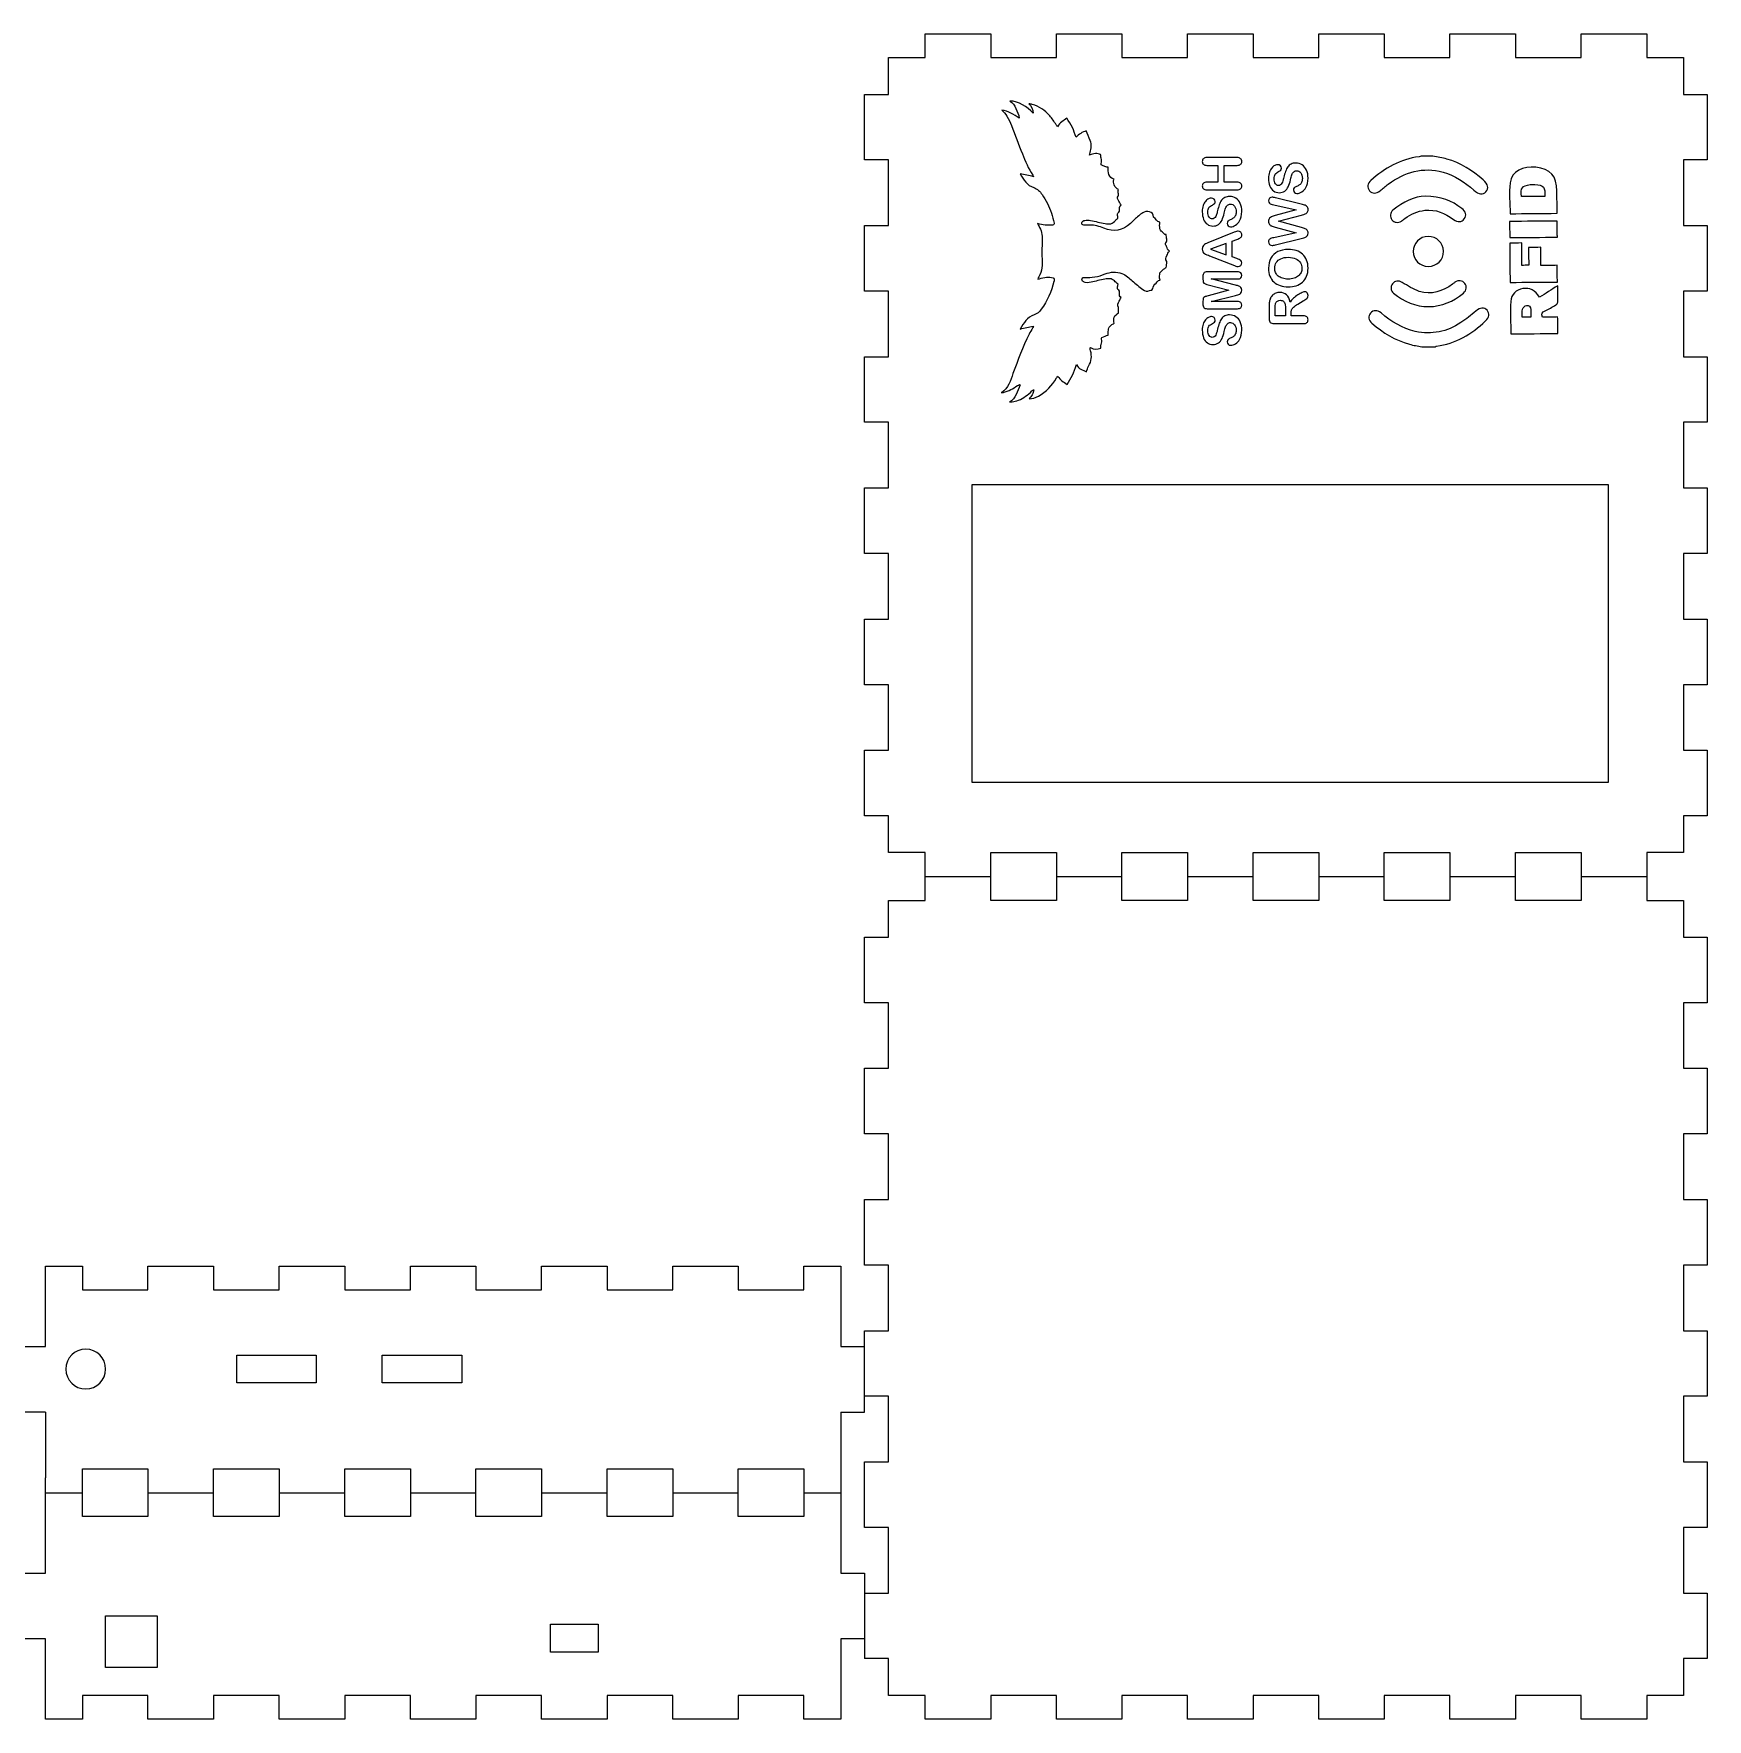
# Model space of a CAD drawing. Header units: millimetres. Extents: x 0 to 636, y 0 to 424.
# Drawn here: x 215 to 636, y 0 to 424 of the extents above; entities that cross this region are included whole.
import ezdxf

# ---------------------------------------------------------------- set-up
doc = ezdxf.new("R2010")
doc.units = ezdxf.units.MM
doc.header["$MEASUREMENT"] = 0
doc.layers.add('Capa 1', color=7, linetype='Continuous')
doc.layers.add('Capa 2', color=7, linetype='Continuous')

# ---------------------------------------------------------------- blocks, each defined once
blk = doc.blocks.new('block 2')
at = {"layer": 'Capa 1', "color": 1, "lineweight": 9, "true_color": 0xff0000}
for points in [[(439.25, 218), (430, 218), (430, 227.25), (424, 227.25), (424, 243.75), (430, 243.75), (430, 260.25), (424, 260.25), (424, 276.75), (430, 276.75), (430, 293.25), (424, 293.25), (424, 309.75), (430, 309.75), (430, 326.25), (424, 326.25), (424, 342.75), (430, 342.75), (430, 359.25), (424, 359.25), (424, 375.75), (430, 375.75), (430, 392.25), (424, 392.25), (424, 408.75), (430, 408.75), (430, 418), (439.25, 418), (439.25, 424), (455.75, 424), (455.75, 418), (472.25, 418), (472.25, 424), (488.75, 424), (488.75, 418), (505.25, 418), (505.25, 424), (521.75, 424), (521.75, 418), (538.25, 418), (538.25, 424), (554.75, 424), (554.75, 418), (571.25, 418), (571.25, 424), (587.75, 424), (587.75, 418), (604.25, 418), (604.25, 424), (620.75, 424), (620.75, 418), (630, 418), (630, 408.75), (636, 408.75), (636, 392.25), (630, 392.25), (630, 375.75), (636, 375.75), (636, 359.25), (630, 359.25), (630, 342.75), (636, 342.75), (636, 326.25), (630, 326.25), (630, 309.75), (636, 309.75), (636, 293.25), (630, 293.25), (630, 276.75), (636, 276.75), (636, 260.25), (630, 260.25), (630, 243.75), (636, 243.75), (636, 227.25), (630, 227.25), (630, 218), (620.75, 218)], [(620.75, 218), (620.75, 206), (630, 206), (630, 196.75), (636, 196.75), (636, 180.25), (630, 180.25), (630, 163.75), (636, 163.75), (636, 147.25), (630, 147.25), (630, 130.75), (636, 130.75), (636, 114.25), (630, 114.25), (630, 97.75), (636, 97.75), (636, 81.25), (630, 81.25), (630, 64.75), (636, 64.75), (636, 48.25), (630, 48.25), (630, 31.75), (636, 31.75), (636, 15.25), (630, 15.25), (630, 6), (620.75, 6), (620.75, 0), (604.25, 0), (604.25, 6), (587.75, 6), (587.75, 0), (571.25, 0), (571.25, 6), (554.75, 6), (554.75, 0), (538.25, 0), (538.25, 6), (521.75, 6), (521.75, 0), (505.25, 0), (505.25, 6), (488.75, 6), (488.75, 0), (472.25, 0), (472.25, 6), (455.75, 6), (455.75, 0), (439.25, 0), (439.25, 6), (430, 6), (430, 15.25), (424, 15.25)], [(424, 77.25), (424, 97.75), (430, 97.75), (430, 114.25), (424, 114.25), (424, 130.75), (430, 130.75), (430, 147.25), (424, 147.25), (424, 163.75), (430, 163.75), (430, 180.25), (424, 180.25), (424, 196.75), (430, 196.75), (430, 206), (439.25, 206), (439.25, 218)], [(472.25, 218), (472.25, 206), (455.75, 206), (455.75, 218)], [(455.75, 218), (472.25, 218)], [(505.25, 218), (505.25, 206), (488.75, 206), (488.75, 218)], [(488.75, 218), (505.25, 218)], [(538.25, 218), (538.25, 206), (521.75, 206), (521.75, 218)], [(521.75, 218), (538.25, 218)], [(571.25, 218), (571.25, 206), (554.75, 206), (554.75, 218)], [(554.75, 218), (571.25, 218)], [(604.25, 218), (604.25, 206), (587.75, 206), (587.75, 218)], [(587.75, 218), (604.25, 218)], [(439.25, 212), (455.75, 212)], [(472.25, 212), (488.75, 212)], [(505.25, 212), (521.75, 212)], [(538.25, 212), (554.75, 212)], [(571.25, 212), (587.75, 212)], [(604.25, 212), (620.75, 212)], [(218, 93.75), (218, 114), (227.25, 114), (227.25, 108), (243.75, 108), (243.75, 114), (260.25, 114), (260.25, 108), (276.75, 108), (276.75, 114), (293.25, 114), (293.25, 108), (309.75, 108), (309.75, 114), (326.25, 114), (326.25, 108), (342.75, 108), (342.75, 114), (359.25, 114), (359.25, 108), (375.75, 108), (375.75, 114), (392.25, 114), (392.25, 108), (408.75, 108), (408.75, 114), (418, 114), (418, 110.25), (418, 93.75), (424, 93.75)], [(218, 77.25), (206, 77.25), (206, 93.75), (218, 93.75)], [(424, 31.75), (430, 31.75), (430, 48.25), (424, 48.25), (424, 64.75), (430, 64.75), (430, 81.25), (424, 81.25)], [(218, 77.25), (218, 60.75)], [(418, 77.25), (418, 53.25), (418, 36.75), (424, 36.75), (424, 15.25)], [(418, 77.25), (424, 77.25)], [(218, 36.75), (218, 60.75)], [(243.75, 63), (243.75, 51), (227.25, 51), (227.25, 63)], [(227.25, 63), (243.75, 63)], [(276.75, 63), (276.75, 51), (260.25, 51), (260.25, 63)], [(260.25, 63), (276.75, 63)], [(309.75, 63), (309.75, 51), (293.25, 51), (293.25, 63)], [(293.25, 63), (309.75, 63)], [(342.75, 63), (342.75, 51), (326.25, 51), (326.25, 63)], [(326.25, 63), (342.75, 63)], [(375.75, 63), (375.75, 51), (359.25, 51), (359.25, 63)], [(359.25, 63), (375.75, 63)], [(408.75, 63), (408.75, 51), (392.25, 51), (392.25, 63)], [(392.25, 63), (408.75, 63)], [(218, 57), (227.25, 57)], [(243.75, 57), (260.25, 57)], [(276.75, 57), (293.25, 57)], [(309.75, 57), (326.25, 57)], [(342.75, 57), (359.25, 57)], [(375.75, 57), (392.25, 57)], [(408.75, 57), (418, 57)], [(218, 20.25), (206, 20.25), (206, 36.75), (218, 36.75)], [(424, 20.25), (418, 20.25), (418, 0), (408.75, 0), (408.75, 6), (392.25, 6), (392.25, 0), (375.75, 0), (375.75, 6), (359.25, 6), (359.25, 0), (342.75, 0), (342.75, 6), (326.25, 6), (326.25, 0), (309.75, 0), (309.75, 6), (293.25, 6), (293.25, 0), (276.75, 0), (276.75, 6), (260.25, 6), (260.25, 0), (243.75, 0), (243.75, 6), (227.25, 6), (227.25, 0), (218, 0), (218, 3.75), (218, 20.25)]]:
    blk.add_lwpolyline(points, dxfattribs=at)
blk = doc.blocks.new('block 4')
at = {"layer": 'Capa 2', "color": 250, "lineweight": 5, "true_color": 0x1d1d1b}
for points, knots in [([(566.97, 393.22), (568.15, 392.98), (569.34, 392.81), (570.49, 392.48), (573.96, 391.5), (576.94, 389.62), (579.61, 387.24), (580.88, 386.11), (581.09, 385.11), (580.31, 384.26), (579.53, 383.4), (578.53, 383.54), (577.27, 384.66), (575.01, 386.69), (572.48, 388.31), (569.54, 389.15), (564.42, 390.63), (559.91, 389.16), (555.75, 386.17), (555.03, 385.65), (554.36, 385.07), (553.68, 384.5), (552.75, 383.73), (551.69, 383.72), (551.04, 384.49), (550.36, 385.28), (550.46, 386.32), (551.38, 387.11), (554.89, 390.15), (558.76, 392.47), (563.49, 393.03), (563.66, 393.05), (563.82, 393.14), (563.99, 393.19), (564.98, 393.2), (565.98, 393.21), (566.97, 393.22)], [0, 0, 0, 0, 1, 1, 1, 2, 2, 2, 3, 3, 3, 4, 4, 4, 5, 5, 5, 6, 6, 6, 7, 7, 7, 8, 8, 8, 9, 9, 9, 10, 10, 10, 11, 11, 11, 12, 12, 12, 12]), ([(598.22, 378.82), (594.17, 378.79), (590.24, 378.75), (586.4, 378.72), (586.37, 381.33), (586.1, 383.93), (586.4, 386.46), (586.75, 389.52), (589.72, 390.66), (592.85, 390.39), (596.56, 390.06), (598.14, 388.22), (598.17, 384.45), (598.19, 382.61), (598.21, 380.77), (598.22, 378.82)], [0, 0, 0, 0, 1, 1, 1, 2, 2, 2, 3, 3, 3, 4, 4, 4, 5, 5, 5, 5]), ([(589.29, 383.04), (591.29, 383.06), (593.22, 383.08), (595.14, 383.09), (595.28, 385.41), (594.84, 385.93), (592.61, 386.08), (592.23, 386.11), (591.83, 386.08), (591.45, 386.04), (589.37, 385.78), (588.98, 385.24), (589.29, 383.04)], [0, 0, 0, 0, 1, 1, 1, 2, 2, 2, 3, 3, 3, 4, 4, 4, 4]), ([(565.06, 383.12), (568.99, 383.12), (571.75, 381.96), (574.23, 380.06), (575.31, 379.24), (575.51, 378.28), (574.85, 377.42), (574.18, 376.55), (573.22, 376.48), (572.14, 377.3), (570.01, 378.92), (567.68, 379.85), (564.95, 379.58), (563.05, 379.39), (561.43, 378.58), (559.9, 377.52), (559.61, 377.31), (559.34, 377.07), (559.05, 376.88), (558.19, 376.33), (557.27, 376.47), (556.68, 377.21), (556.11, 377.95), (556.16, 378.97), (556.92, 379.6), (559.5, 381.73), (562.4, 383.09), (565.06, 383.12)], [0, 0, 0, 0, 1, 1, 1, 2, 2, 2, 3, 3, 3, 4, 4, 4, 5, 5, 5, 6, 6, 6, 7, 7, 7, 8, 8, 8, 9, 9, 9, 9]), ([(598.25, 376.88), (598.26, 375.79), (598.26, 374.8), (598.27, 373.82), (598.27, 373.51), (598.28, 373.19), (598.28, 372.81), (594.25, 372.77), (590.3, 372.74), (586.31, 372.71), (586.29, 374.07), (586.28, 375.39), (586.27, 376.78), (590.27, 376.81), (594.18, 376.84), (598.25, 376.88)], [0, 0, 0, 0, 1, 1, 1, 2, 2, 2, 3, 3, 3, 4, 4, 4, 5, 5, 5, 5]), ([(565.8, 373), (567.92, 373.02), (569.61, 371.39), (569.65, 369.28), (569.7, 367.14), (567.99, 365.46), (565.8, 365.46), (563.68, 365.46), (562.05, 367.09), (562.04, 369.23), (562.03, 371.34), (563.67, 372.98), (565.8, 373)], [0, 0, 0, 0, 1, 1, 1, 2, 2, 2, 3, 3, 3, 4, 4, 4, 4]), ([(594.16, 365.7), (595.63, 365.71), (596.9, 365.73), (598.25, 365.74), (598.26, 364.31), (598.27, 362.95), (598.29, 361.54), (594.33, 361.51), (590.4, 361.48), (586.39, 361.44), (586.36, 364.74), (586.34, 368.02), (586.31, 371.33), (587.33, 371.34), (588.27, 371.35), (589.31, 371.36), (589.33, 369.47), (589.34, 367.64), (589.36, 365.73), (589.96, 365.74), (590.46, 365.74), (591.08, 365.75), (591.07, 367.24), (591.05, 368.71), (591.04, 370.24), (592.1, 370.25), (593.04, 370.26), (594.12, 370.27), (594.13, 368.78), (594.15, 367.31), (594.16, 365.7)], [0, 0, 0, 0, 1, 1, 1, 2, 2, 2, 3, 3, 3, 4, 4, 4, 5, 5, 5, 6, 6, 6, 7, 7, 7, 8, 8, 8, 9, 9, 9, 10, 10, 10, 10]), ([(565.92, 355.34), (562.56, 355.35), (559.68, 356.66), (557.09, 358.71), (556.31, 359.33), (556.24, 360.33), (556.82, 361.09), (557.42, 361.89), (558.3, 361.97), (559.26, 361.42), (560.67, 360.63), (562.04, 359.66), (563.56, 359.19), (566.62, 358.25), (569.43, 359.14), (571.94, 361.02), (572.14, 361.17), (572.32, 361.34), (572.53, 361.48), (573.43, 362.08), (574.39, 361.97), (574.99, 361.2), (575.6, 360.41), (575.51, 359.48), (574.65, 358.76), (572.14, 356.64), (569.26, 355.4), (565.92, 355.34)], [0, 0, 0, 0, 1, 1, 1, 2, 2, 2, 3, 3, 3, 4, 4, 4, 5, 5, 5, 6, 6, 6, 7, 7, 7, 8, 8, 8, 9, 9, 9, 9]), ([(586.58, 348.5), (586.55, 351.22), (586.39, 353.95), (586.56, 356.66), (586.67, 358.49), (587.96, 359.59), (589.6, 359.88), (591.31, 360.19), (592.7, 359.49), (593.83, 357.69), (595.29, 358.63), (596.74, 359.57), (598.37, 360.62), (598.39, 359.12), (598.42, 357.79), (598.38, 356.46), (598.38, 356.22), (598.12, 355.91), (597.89, 355.77), (597.01, 355.24), (596.12, 354.73), (595.19, 354.29), (594.49, 353.97), (594.22, 353.55), (594.53, 352.71), (595.76, 352.72), (597.02, 352.73), (598.36, 352.74), (598.37, 351.32), (598.39, 350), (598.4, 348.59), (594.46, 348.56), (590.51, 348.53), (586.58, 348.5)], [0, 0, 0, 0, 1, 1, 1, 2, 2, 2, 3, 3, 3, 4, 4, 4, 5, 5, 5, 6, 6, 6, 7, 7, 7, 8, 8, 8, 9, 9, 9, 10, 10, 10, 11, 11, 11, 11]), ([(564.18, 345.24), (563.15, 345.45), (562.1, 345.6), (561.08, 345.89), (557.51, 346.9), (554.39, 348.75), (551.61, 351.18), (550.75, 351.93), (550.65, 352.95), (551.29, 353.72), (551.94, 354.51), (553.01, 354.53), (553.93, 353.75), (556.48, 351.6), (559.27, 349.87), (562.55, 349.12), (566.68, 348.17), (570.51, 349.05), (574.02, 351.32), (575.35, 352.18), (576.58, 353.22), (577.8, 354.24), (578.86, 355.13), (579.86, 355.25), (580.6, 354.44), (581.3, 353.69), (581.18, 352.63), (580.22, 351.74), (576.7, 348.46), (572.75, 346.01), (567.86, 345.43), (567.76, 345.42), (567.68, 345.32), (567.59, 345.27), (566.45, 345.26), (565.32, 345.25), (564.18, 345.24)], [0, 0, 0, 0, 1, 1, 1, 2, 2, 2, 3, 3, 3, 4, 4, 4, 5, 5, 5, 6, 6, 6, 7, 7, 7, 8, 8, 8, 9, 9, 9, 10, 10, 10, 11, 11, 11, 12, 12, 12, 12]), ([(591.62, 352.72), (591.62, 353.42), (591.62, 354.02), (591.61, 354.61), (591.59, 355.31), (591.15, 355.74), (590.54, 355.63), (590.13, 355.56), (589.6, 355.1), (589.49, 354.72), (589.32, 354.11), (589.46, 353.41), (589.46, 352.7), (590.18, 352.71), (590.84, 352.71), (591.62, 352.72)], [0, 0, 0, 0, 1, 1, 1, 2, 2, 2, 3, 3, 3, 4, 4, 4, 5, 5, 5, 5])]:
    blk.add_open_spline(points, degree=3, knots=knots, dxfattribs=at)
blk = doc.blocks.new('block 6')
at = {"layer": 'Capa 2', "color": 250, "lineweight": 5, "true_color": 0x1d1d1b}
blk.add_lwpolyline([(514.98, 368.4), (514.98, 371.27), (511.01, 369.82), (514.98, 368.4)], dxfattribs=at)
for points, knots in [([(510.14, 386.68), (510.14, 386.68), (512.89, 386.68), (512.89, 386.68), (512.89, 386.68), (512.89, 390.89), (512.89, 390.89), (512.89, 390.89), (510.14, 390.89), (510.14, 390.89), (509.75, 390.89), (509.45, 390.98), (509.25, 391.15), (509.06, 391.33), (508.96, 391.56), (508.96, 391.85), (508.96, 392.15), (509.06, 392.38), (509.25, 392.56), (509.45, 392.75), (509.74, 392.84), (510.14, 392.84), (510.14, 392.84), (517.71, 392.84), (517.71, 392.84), (518.11, 392.84), (518.41, 392.74), (518.61, 392.56), (518.8, 392.38), (518.9, 392.14), (518.9, 391.85), (518.9, 391.56), (518.8, 391.33), (518.6, 391.15), (518.4, 390.98), (518.11, 390.89), (517.71, 390.89), (517.71, 390.89), (514.48, 390.89), (514.48, 390.89), (514.48, 390.89), (514.48, 386.68), (514.48, 386.68), (514.48, 386.68), (517.71, 386.68), (517.71, 386.68), (518.11, 386.68), (518.41, 386.59), (518.61, 386.41), (518.8, 386.23), (518.9, 385.99), (518.9, 385.7), (518.9, 385.41), (518.8, 385.17), (518.6, 385), (518.4, 384.82), (518.11, 384.74), (517.71, 384.74), (517.71, 384.74), (510.14, 384.74), (510.14, 384.74), (509.75, 384.74), (509.45, 384.82), (509.25, 385), (509.06, 385.17), (508.96, 385.4), (508.96, 385.7), (508.96, 385.99), (509.06, 386.23), (509.25, 386.41), (509.45, 386.59), (509.74, 386.68), (510.14, 386.68)], [0, 0, 0, 0, 1, 1, 1, 2, 2, 2, 3, 3, 3, 4, 4, 4, 5, 5, 5, 6, 6, 6, 7, 7, 7, 8, 8, 8, 9, 9, 9, 10, 10, 10, 11, 11, 11, 12, 12, 12, 13, 13, 13, 14, 14, 14, 15, 15, 15, 16, 16, 16, 17, 17, 17, 18, 18, 18, 19, 19, 19, 20, 20, 20, 21, 21, 21, 22, 22, 22, 23, 23, 23, 24, 24, 24, 24]), ([(515.85, 383.07), (516.43, 383.07), (516.96, 382.92), (517.42, 382.62), (517.88, 382.32), (518.25, 381.88), (518.51, 381.31), (518.77, 380.73), (518.9, 380.04), (518.9, 379.25), (518.9, 378.3), (518.72, 377.52), (518.36, 376.91), (518.11, 376.47), (517.76, 376.11), (517.33, 375.84), (516.9, 375.57), (516.48, 375.43), (516.07, 375.43), (515.84, 375.43), (515.64, 375.51), (515.47, 375.68), (515.3, 375.84), (515.22, 376.05), (515.22, 376.3), (515.22, 376.51), (515.28, 376.68), (515.41, 376.82), (515.54, 376.97), (515.74, 377.09), (516, 377.19), (516.3, 377.31), (516.56, 377.44), (516.76, 377.58), (516.97, 377.73), (517.14, 377.93), (517.27, 378.18), (517.41, 378.44), (517.47, 378.78), (517.47, 379.2), (517.47, 379.78), (517.34, 380.25), (517.07, 380.61), (516.8, 380.97), (516.46, 381.15), (516.06, 381.15), (515.74, 381.15), (515.48, 381.05), (515.28, 380.86), (515.09, 380.66), (514.93, 380.41), (514.83, 380.1), (514.72, 379.79), (514.61, 379.38), (514.49, 378.87), (514.33, 378.18), (514.14, 377.6), (513.93, 377.13), (513.71, 376.67), (513.42, 376.3), (513.04, 376.02), (512.67, 375.75), (512.2, 375.61), (511.65, 375.61), (511.12, 375.61), (510.65, 375.76), (510.24, 376.05), (509.83, 376.34), (509.51, 376.75), (509.29, 377.3), (509.07, 377.85), (508.96, 378.49), (508.96, 379.23), (508.96, 379.82), (509.03, 380.33), (509.18, 380.76), (509.33, 381.19), (509.52, 381.55), (509.76, 381.83), (510.01, 382.12), (510.26, 382.32), (510.53, 382.45), (510.79, 382.58), (511.05, 382.65), (511.31, 382.65), (511.54, 382.65), (511.75, 382.57), (511.93, 382.4), (512.12, 382.24), (512.21, 382.04), (512.21, 381.79), (512.21, 381.57), (512.16, 381.4), (512.04, 381.28), (511.93, 381.17), (511.75, 381.04), (511.5, 380.91), (511.13, 380.73), (510.85, 380.52), (510.65, 380.28), (510.44, 380.03), (510.34, 379.64), (510.34, 379.1), (510.34, 378.59), (510.45, 378.19), (510.67, 377.88), (510.89, 377.57), (511.16, 377.42), (511.47, 377.42), (511.66, 377.42), (511.83, 377.47), (511.97, 377.57), (512.11, 377.68), (512.23, 377.82), (512.33, 378.01), (512.43, 378.19), (512.51, 378.38), (512.57, 378.56), (512.62, 378.75), (512.71, 379.06), (512.82, 379.5), (512.94, 380.04), (513.08, 380.53), (513.24, 380.97), (513.39, 381.41), (513.57, 381.78), (513.79, 382.09), (514.01, 382.4), (514.29, 382.64), (514.62, 382.81), (514.96, 382.98), (515.37, 383.07), (515.85, 383.07)], [0, 0, 0, 0, 1, 1, 1, 2, 2, 2, 3, 3, 3, 4, 4, 4, 5, 5, 5, 6, 6, 6, 7, 7, 7, 8, 8, 8, 9, 9, 9, 10, 10, 10, 11, 11, 11, 12, 12, 12, 13, 13, 13, 14, 14, 14, 15, 15, 15, 16, 16, 16, 17, 17, 17, 18, 18, 18, 19, 19, 19, 20, 20, 20, 21, 21, 21, 22, 22, 22, 23, 23, 23, 24, 24, 24, 25, 25, 25, 26, 26, 26, 27, 27, 27, 28, 28, 28, 29, 29, 29, 30, 30, 30, 31, 31, 31, 32, 32, 32, 33, 33, 33, 34, 34, 34, 35, 35, 35, 36, 36, 36, 37, 37, 37, 38, 38, 38, 39, 39, 39, 40, 40, 40, 41, 41, 41, 42, 42, 42, 43, 43, 43, 44, 44, 44, 44]), ([(517.65, 372.26), (517.65, 372.26), (516.44, 371.8), (516.44, 371.8), (516.44, 371.8), (516.44, 367.89), (516.44, 367.89), (516.44, 367.89), (517.68, 367.43), (517.68, 367.43), (518.16, 367.25), (518.48, 367.1), (518.65, 366.97), (518.82, 366.84), (518.9, 366.63), (518.9, 366.35), (518.9, 366.1), (518.81, 365.89), (518.63, 365.7), (518.45, 365.51), (518.25, 365.42), (518.02, 365.42), (517.89, 365.42), (517.76, 365.44), (517.62, 365.48), (517.48, 365.52), (517.28, 365.6), (517.03, 365.7), (517.03, 365.7), (510.79, 368.16), (510.79, 368.16), (510.61, 368.23), (510.39, 368.31), (510.14, 368.41), (509.89, 368.51), (509.68, 368.61), (509.52, 368.72), (509.35, 368.84), (509.22, 368.98), (509.11, 369.16), (509.01, 369.34), (508.96, 369.57), (508.96, 369.84), (508.96, 370.11), (509.01, 370.33), (509.11, 370.51), (509.22, 370.7), (509.35, 370.84), (509.51, 370.95), (509.67, 371.07), (509.85, 371.16), (510.03, 371.24), (510.22, 371.31), (510.47, 371.41), (510.78, 371.53), (510.78, 371.53), (516.98, 374.04), (516.98, 374.04), (517.45, 374.24), (517.8, 374.33), (518.01, 374.33), (518.23, 374.33), (518.44, 374.24), (518.62, 374.06), (518.81, 373.87), (518.9, 373.65), (518.9, 373.38), (518.9, 373.23), (518.87, 373.1), (518.82, 372.99), (518.77, 372.88), (518.69, 372.79), (518.6, 372.71), (518.5, 372.64), (518.36, 372.56), (518.16, 372.48), (517.97, 372.39), (517.8, 372.32), (517.65, 372.26)], [0, 0, 0, 0, 1, 1, 1, 2, 2, 2, 3, 3, 3, 4, 4, 4, 5, 5, 5, 6, 6, 6, 7, 7, 7, 8, 8, 8, 9, 9, 9, 10, 10, 10, 11, 11, 11, 12, 12, 12, 13, 13, 13, 14, 14, 14, 15, 15, 15, 16, 16, 16, 17, 17, 17, 18, 18, 18, 19, 19, 19, 20, 20, 20, 21, 21, 21, 22, 22, 22, 23, 23, 23, 24, 24, 24, 25, 25, 25, 26, 26, 26, 26]), ([(517.29, 358.16), (517.29, 358.16), (511.16, 356.62), (511.16, 356.62), (511.16, 356.62), (517.8, 356.62), (517.8, 356.62), (518.17, 356.62), (518.44, 356.54), (518.63, 356.37), (518.81, 356.21), (518.9, 355.99), (518.9, 355.72), (518.9, 355.46), (518.81, 355.24), (518.63, 355.08), (518.45, 354.91), (518.17, 354.83), (517.8, 354.83), (517.8, 354.83), (510.19, 354.83), (510.19, 354.83), (509.77, 354.83), (509.49, 354.94), (509.34, 355.16), (509.2, 355.38), (509.12, 355.67), (509.12, 356.04), (509.12, 356.04), (509.12, 356.65), (509.12, 356.65), (509.12, 357.01), (509.16, 357.27), (509.22, 357.44), (509.29, 357.6), (509.4, 357.72), (509.58, 357.8), (509.75, 357.88), (510.02, 357.97), (510.41, 358.07), (510.41, 358.07), (515.67, 359.47), (515.67, 359.47), (515.67, 359.47), (510.41, 360.86), (510.41, 360.86), (510.02, 360.96), (509.75, 361.05), (509.58, 361.13), (509.4, 361.21), (509.29, 361.33), (509.22, 361.5), (509.16, 361.66), (509.12, 361.92), (509.12, 362.29), (509.12, 362.29), (509.12, 362.89), (509.12, 362.89), (509.12, 363.26), (509.2, 363.56), (509.34, 363.78), (509.49, 363.99), (509.77, 364.1), (510.19, 364.1), (510.19, 364.1), (517.8, 364.1), (517.8, 364.1), (518.17, 364.1), (518.44, 364.02), (518.63, 363.86), (518.81, 363.69), (518.9, 363.47), (518.9, 363.2), (518.9, 362.94), (518.81, 362.73), (518.63, 362.56), (518.44, 362.4), (518.17, 362.31), (517.8, 362.31), (517.8, 362.31), (511.16, 362.31), (511.16, 362.31), (511.16, 362.31), (517.29, 360.77), (517.29, 360.77), (517.69, 360.67), (517.98, 360.59), (518.16, 360.53), (518.35, 360.46), (518.52, 360.35), (518.67, 360.17), (518.83, 360), (518.9, 359.77), (518.9, 359.47), (518.9, 359.24), (518.85, 359.05), (518.75, 358.89), (518.66, 358.73), (518.53, 358.61), (518.38, 358.52), (518.22, 358.43), (518.05, 358.37), (517.87, 358.32), (517.68, 358.27), (517.49, 358.21), (517.29, 358.16)], [0, 0, 0, 0, 1, 1, 1, 2, 2, 2, 3, 3, 3, 4, 4, 4, 5, 5, 5, 6, 6, 6, 7, 7, 7, 8, 8, 8, 9, 9, 9, 10, 10, 10, 11, 11, 11, 12, 12, 12, 13, 13, 13, 14, 14, 14, 15, 15, 15, 16, 16, 16, 17, 17, 17, 18, 18, 18, 19, 19, 19, 20, 20, 20, 21, 21, 21, 22, 22, 22, 23, 23, 23, 24, 24, 24, 25, 25, 25, 26, 26, 26, 27, 27, 27, 28, 28, 28, 29, 29, 29, 30, 30, 30, 31, 31, 31, 32, 32, 32, 33, 33, 33, 34, 34, 34, 35, 35, 35, 35]), ([(515.85, 353.26), (516.43, 353.26), (516.96, 353.11), (517.42, 352.81), (517.88, 352.51), (518.25, 352.08), (518.51, 351.5), (518.77, 350.92), (518.9, 350.24), (518.9, 349.44), (518.9, 348.5), (518.72, 347.71), (518.36, 347.1), (518.11, 346.66), (517.76, 346.3), (517.33, 346.03), (516.9, 345.76), (516.48, 345.62), (516.07, 345.62), (515.84, 345.62), (515.64, 345.7), (515.47, 345.87), (515.3, 346.03), (515.22, 346.24), (515.22, 346.49), (515.22, 346.7), (515.28, 346.87), (515.41, 347.02), (515.54, 347.16), (515.74, 347.28), (516, 347.38), (516.3, 347.5), (516.56, 347.63), (516.76, 347.78), (516.97, 347.92), (517.14, 348.12), (517.27, 348.38), (517.41, 348.63), (517.47, 348.97), (517.47, 349.39), (517.47, 349.97), (517.34, 350.44), (517.07, 350.8), (516.8, 351.16), (516.46, 351.34), (516.06, 351.34), (515.74, 351.34), (515.48, 351.24), (515.28, 351.05), (515.09, 350.85), (514.93, 350.6), (514.83, 350.29), (514.72, 349.99), (514.61, 349.57), (514.49, 349.06), (514.33, 348.37), (514.14, 347.79), (513.93, 347.32), (513.71, 346.86), (513.42, 346.49), (513.04, 346.22), (512.67, 345.94), (512.2, 345.81), (511.65, 345.81), (511.12, 345.81), (510.65, 345.95), (510.24, 346.24), (509.83, 346.53), (509.51, 346.94), (509.29, 347.49), (509.07, 348.04), (508.96, 348.68), (508.96, 349.42), (508.96, 350.01), (509.03, 350.52), (509.18, 350.95), (509.33, 351.38), (509.52, 351.74), (509.76, 352.02), (510.01, 352.31), (510.26, 352.51), (510.53, 352.65), (510.79, 352.78), (511.05, 352.84), (511.31, 352.84), (511.54, 352.84), (511.75, 352.76), (511.93, 352.6), (512.12, 352.43), (512.21, 352.23), (512.21, 351.98), (512.21, 351.76), (512.16, 351.59), (512.04, 351.47), (511.93, 351.36), (511.75, 351.23), (511.5, 351.1), (511.13, 350.92), (510.85, 350.71), (510.65, 350.47), (510.44, 350.22), (510.34, 349.83), (510.34, 349.29), (510.34, 348.78), (510.45, 348.38), (510.67, 348.07), (510.89, 347.76), (511.16, 347.61), (511.47, 347.61), (511.66, 347.61), (511.83, 347.66), (511.97, 347.77), (512.11, 347.87), (512.23, 348.02), (512.33, 348.2), (512.43, 348.38), (512.51, 348.57), (512.57, 348.76), (512.62, 348.94), (512.71, 349.25), (512.82, 349.69), (512.94, 350.23), (513.08, 350.72), (513.24, 351.16), (513.39, 351.6), (513.57, 351.97), (513.79, 352.28), (514.01, 352.59), (514.29, 352.83), (514.62, 353), (514.96, 353.18), (515.37, 353.26), (515.85, 353.26)], [0, 0, 0, 0, 1, 1, 1, 2, 2, 2, 3, 3, 3, 4, 4, 4, 5, 5, 5, 6, 6, 6, 7, 7, 7, 8, 8, 8, 9, 9, 9, 10, 10, 10, 11, 11, 11, 12, 12, 12, 13, 13, 13, 14, 14, 14, 15, 15, 15, 16, 16, 16, 17, 17, 17, 18, 18, 18, 19, 19, 19, 20, 20, 20, 21, 21, 21, 22, 22, 22, 23, 23, 23, 24, 24, 24, 25, 25, 25, 26, 26, 26, 27, 27, 27, 28, 28, 28, 29, 29, 29, 30, 30, 30, 31, 31, 31, 32, 32, 32, 33, 33, 33, 34, 34, 34, 35, 35, 35, 36, 36, 36, 37, 37, 37, 38, 38, 38, 39, 39, 39, 40, 40, 40, 41, 41, 41, 42, 42, 42, 43, 43, 43, 44, 44, 44, 44])]:
    blk.add_open_spline(points, degree=3, knots=knots, dxfattribs=at)
blk = doc.blocks.new('block 7')
at = {"layer": 'Capa 2', "color": 250, "lineweight": 5, "true_color": 0x1d1d1b}
for points, knots in [([(532.52, 391.46), (533.11, 391.46), (533.63, 391.31), (534.09, 391.01), (534.56, 390.71), (534.92, 390.28), (535.18, 389.7), (535.44, 389.12), (535.57, 388.44), (535.57, 387.65), (535.57, 386.7), (535.39, 385.91), (535.04, 385.3), (534.78, 384.86), (534.43, 384.5), (534, 384.23), (533.57, 383.96), (533.15, 383.82), (532.75, 383.82), (532.51, 383.82), (532.31, 383.9), (532.14, 384.07), (531.97, 384.23), (531.89, 384.44), (531.89, 384.69), (531.89, 384.9), (531.95, 385.07), (532.08, 385.22), (532.22, 385.36), (532.41, 385.48), (532.67, 385.58), (532.97, 385.7), (533.23, 385.83), (533.44, 385.98), (533.64, 386.12), (533.81, 386.32), (533.94, 386.58), (534.08, 386.83), (534.14, 387.17), (534.14, 387.59), (534.14, 388.17), (534.01, 388.64), (533.74, 389), (533.47, 389.36), (533.14, 389.54), (532.73, 389.54), (532.41, 389.54), (532.16, 389.44), (531.96, 389.25), (531.76, 389.05), (531.61, 388.8), (531.5, 388.49), (531.4, 388.19), (531.28, 387.77), (531.17, 387.26), (531, 386.57), (530.82, 385.99), (530.6, 385.52), (530.38, 385.06), (530.09, 384.69), (529.71, 384.42), (529.34, 384.14), (528.88, 384.01), (528.32, 384.01), (527.79, 384.01), (527.32, 384.15), (526.91, 384.44), (526.5, 384.73), (526.18, 385.14), (525.96, 385.69), (525.74, 386.24), (525.63, 386.88), (525.63, 387.62), (525.63, 388.21), (525.7, 388.72), (525.85, 389.15), (526, 389.58), (526.19, 389.94), (526.43, 390.22), (526.68, 390.51), (526.93, 390.71), (527.2, 390.85), (527.47, 390.98), (527.73, 391.04), (527.98, 391.04), (528.21, 391.04), (528.42, 390.96), (528.61, 390.8), (528.79, 390.63), (528.88, 390.43), (528.88, 390.18), (528.88, 389.96), (528.83, 389.79), (528.72, 389.68), (528.61, 389.56), (528.42, 389.43), (528.17, 389.3), (527.81, 389.12), (527.52, 388.91), (527.32, 388.67), (527.12, 388.42), (527.01, 388.03), (527.01, 387.49), (527.01, 386.99), (527.13, 386.58), (527.35, 386.27), (527.57, 385.96), (527.83, 385.81), (528.14, 385.81), (528.34, 385.81), (528.5, 385.86), (528.64, 385.97), (528.78, 386.07), (528.9, 386.22), (529, 386.4), (529.1, 386.58), (529.18, 386.77), (529.24, 386.96), (529.3, 387.14), (529.38, 387.46), (529.49, 387.89), (529.61, 388.43), (529.75, 388.92), (529.91, 389.36), (530.06, 389.8), (530.25, 390.17), (530.46, 390.48), (530.68, 390.79), (530.96, 391.03), (531.29, 391.2), (531.63, 391.38), (532.04, 391.46), (532.52, 391.46)], [0, 0, 0, 0, 1, 1, 1, 2, 2, 2, 3, 3, 3, 4, 4, 4, 5, 5, 5, 6, 6, 6, 7, 7, 7, 8, 8, 8, 9, 9, 9, 10, 10, 10, 11, 11, 11, 12, 12, 12, 13, 13, 13, 14, 14, 14, 15, 15, 15, 16, 16, 16, 17, 17, 17, 18, 18, 18, 19, 19, 19, 20, 20, 20, 21, 21, 21, 22, 22, 22, 23, 23, 23, 24, 24, 24, 25, 25, 25, 26, 26, 26, 27, 27, 27, 28, 28, 28, 29, 29, 29, 30, 30, 30, 31, 31, 31, 32, 32, 32, 33, 33, 33, 34, 34, 34, 35, 35, 35, 36, 36, 36, 37, 37, 37, 38, 38, 38, 39, 39, 39, 40, 40, 40, 41, 41, 41, 42, 42, 42, 43, 43, 43, 44, 44, 44, 44]), ([(533.89, 378.37), (533.89, 378.37), (528.13, 376.81), (528.13, 376.81), (528.13, 376.81), (533.89, 375.24), (533.89, 375.24), (534.33, 375.11), (534.65, 375.02), (534.84, 374.95), (535.03, 374.87), (535.2, 374.75), (535.35, 374.57), (535.5, 374.39), (535.57, 374.15), (535.57, 373.85), (535.57, 373.61), (535.53, 373.41), (535.44, 373.26), (535.35, 373.1), (535.22, 372.98), (535.06, 372.88), (534.9, 372.79), (534.7, 372.71), (534.48, 372.65), (534.25, 372.58), (534.04, 372.53), (533.85, 372.48), (533.85, 372.48), (527.38, 370.88), (527.38, 370.88), (527, 370.79), (526.71, 370.74), (526.52, 370.74), (526.27, 370.74), (526.06, 370.83), (525.89, 371), (525.72, 371.17), (525.63, 371.39), (525.63, 371.65), (525.63, 372), (525.74, 372.24), (525.97, 372.36), (526.2, 372.49), (526.53, 372.59), (526.96, 372.69), (526.96, 372.69), (532.58, 373.94), (532.58, 373.94), (532.58, 373.94), (527.32, 375.35), (527.32, 375.35), (526.92, 375.46), (526.61, 375.55), (526.4, 375.64), (526.19, 375.72), (526.01, 375.86), (525.86, 376.04), (525.71, 376.23), (525.63, 376.49), (525.63, 376.81), (525.63, 377.14), (525.71, 377.39), (525.87, 377.57), (526.03, 377.76), (526.2, 377.88), (526.39, 377.95), (526.58, 378.02), (526.89, 378.12), (527.32, 378.23), (527.32, 378.23), (532.58, 379.66), (532.58, 379.66), (532.58, 379.66), (526.96, 380.92), (526.96, 380.92), (526.67, 380.98), (526.44, 381.04), (526.27, 381.09), (526.11, 381.15), (525.96, 381.24), (525.83, 381.37), (525.7, 381.51), (525.63, 381.7), (525.63, 381.95), (525.63, 382.21), (525.72, 382.42), (525.88, 382.6), (526.05, 382.78), (526.26, 382.86), (526.52, 382.86), (526.7, 382.86), (526.98, 382.82), (527.38, 382.72), (527.38, 382.72), (533.85, 381.12), (533.85, 381.12), (534.29, 381.01), (534.61, 380.92), (534.81, 380.85), (535.01, 380.78), (535.19, 380.65), (535.34, 380.48), (535.5, 380.31), (535.57, 380.06), (535.57, 379.75), (535.57, 379.45), (535.5, 379.21), (535.35, 379.03), (535.2, 378.86), (535.03, 378.73), (534.85, 378.66), (534.66, 378.59), (534.35, 378.49), (533.89, 378.37)], [0, 0, 0, 0, 1, 1, 1, 2, 2, 2, 3, 3, 3, 4, 4, 4, 5, 5, 5, 6, 6, 6, 7, 7, 7, 8, 8, 8, 9, 9, 9, 10, 10, 10, 11, 11, 11, 12, 12, 12, 13, 13, 13, 14, 14, 14, 15, 15, 15, 16, 16, 16, 17, 17, 17, 18, 18, 18, 19, 19, 19, 20, 20, 20, 21, 21, 21, 22, 22, 22, 23, 23, 23, 24, 24, 24, 25, 25, 25, 26, 26, 26, 27, 27, 27, 28, 28, 28, 29, 29, 29, 30, 30, 30, 31, 31, 31, 32, 32, 32, 33, 33, 33, 34, 34, 34, 35, 35, 35, 36, 36, 36, 37, 37, 37, 38, 38, 38, 38]), ([(525.63, 364.99), (525.63, 365.98), (525.83, 366.84), (526.24, 367.55), (526.64, 368.27), (527.22, 368.81), (527.96, 369.18), (528.71, 369.54), (529.58, 369.73), (530.59, 369.73), (531.33, 369.73), (532.01, 369.63), (532.62, 369.43), (533.22, 369.23), (533.75, 368.92), (534.2, 368.52), (534.64, 368.12), (534.98, 367.62), (535.22, 367.04), (535.46, 366.45), (535.57, 365.78), (535.57, 365.03), (535.57, 364.27), (535.45, 363.6), (535.21, 363.01), (534.97, 362.41), (534.62, 361.91), (534.18, 361.52), (533.74, 361.12), (533.21, 360.82), (532.59, 360.61), (531.97, 360.41), (531.3, 360.31), (530.58, 360.31), (529.84, 360.31), (529.16, 360.42), (528.54, 360.63), (527.93, 360.84), (527.4, 361.15), (526.97, 361.55), (526.54, 361.95), (526.2, 362.44), (525.98, 363.02), (525.75, 363.6), (525.63, 364.25), (525.63, 364.99)], [0, 0, 0, 0, 1, 1, 1, 2, 2, 2, 3, 3, 3, 4, 4, 4, 5, 5, 5, 6, 6, 6, 7, 7, 7, 8, 8, 8, 9, 9, 9, 10, 10, 10, 11, 11, 11, 12, 12, 12, 13, 13, 13, 14, 14, 14, 15, 15, 15, 15]), ([(530.58, 367.75), (529.87, 367.75), (529.26, 367.64), (528.75, 367.41), (528.23, 367.19), (527.84, 366.86), (527.58, 366.44), (527.31, 366.02), (527.18, 365.53), (527.18, 364.99), (527.18, 364.6), (527.25, 364.24), (527.4, 363.91), (527.54, 363.58), (527.76, 363.29), (528.04, 363.05), (528.32, 362.82), (528.68, 362.63), (529.11, 362.49), (529.55, 362.35), (530.03, 362.28), (530.58, 362.28), (531.12, 362.28), (531.62, 362.35), (532.06, 362.49), (532.5, 362.63), (532.87, 362.82), (533.16, 363.07), (533.45, 363.33), (533.67, 363.61), (533.81, 363.94), (533.95, 364.27), (534.03, 364.62), (534.03, 365.01), (534.03, 365.51), (533.9, 365.97), (533.65, 366.39), (533.4, 366.8), (533.02, 367.14), (532.5, 367.38), (531.98, 367.63), (531.34, 367.75), (530.58, 367.75)], [0, 0, 0, 0, 1, 1, 1, 2, 2, 2, 3, 3, 3, 4, 4, 4, 5, 5, 5, 6, 6, 6, 7, 7, 7, 8, 8, 8, 9, 9, 9, 10, 10, 10, 11, 11, 11, 12, 12, 12, 13, 13, 13, 14, 14, 14, 14]), ([(531.3, 353.71), (531.3, 353.71), (531.3, 353.03), (531.3, 353.03), (531.3, 353.03), (534.39, 353.03), (534.39, 353.03), (534.79, 353.03), (535.09, 352.94), (535.29, 352.76), (535.48, 352.58), (535.57, 352.35), (535.57, 352.06), (535.57, 351.75), (535.47, 351.51), (535.27, 351.34), (535.07, 351.17), (534.78, 351.08), (534.39, 351.08), (534.39, 351.08), (526.99, 351.08), (526.99, 351.08), (526.57, 351.08), (526.26, 351.18), (526.08, 351.36), (525.89, 351.55), (525.79, 351.86), (525.79, 352.28), (525.79, 352.28), (525.79, 355.44), (525.79, 355.44), (525.79, 355.88), (525.81, 356.25), (525.85, 356.56), (525.89, 356.87), (525.96, 357.16), (526.08, 357.4), (526.2, 357.71), (526.39, 357.97), (526.62, 358.2), (526.86, 358.44), (527.13, 358.61), (527.44, 358.73), (527.76, 358.85), (528.09, 358.91), (528.44, 358.91), (529.16, 358.91), (529.73, 358.71), (530.16, 358.31), (530.58, 357.9), (530.89, 357.29), (531.07, 356.47), (531.25, 356.81), (531.52, 357.14), (531.88, 357.46), (532.24, 357.77), (532.62, 358.05), (533.03, 358.3), (533.43, 358.55), (533.8, 358.74), (534.12, 358.88), (534.45, 359.01), (534.67, 359.08), (534.79, 359.08), (534.92, 359.08), (535.05, 359.04), (535.17, 358.96), (535.3, 358.88), (535.39, 358.77), (535.47, 358.63), (535.54, 358.49), (535.57, 358.33), (535.57, 358.15), (535.57, 357.93), (535.52, 357.74), (535.42, 357.59), (535.32, 357.45), (535.19, 357.32), (535.03, 357.21), (534.87, 357.1), (534.64, 356.96), (534.33, 356.77), (534.33, 356.77), (533.04, 355.99), (533.04, 355.99), (532.56, 355.71), (532.2, 355.46), (531.95, 355.24), (531.7, 355.02), (531.53, 354.8), (531.44, 354.57), (531.34, 354.34), (531.3, 354.06), (531.3, 353.71)], [0, 0, 0, 0, 1, 1, 1, 2, 2, 2, 3, 3, 3, 4, 4, 4, 5, 5, 5, 6, 6, 6, 7, 7, 7, 8, 8, 8, 9, 9, 9, 10, 10, 10, 11, 11, 11, 12, 12, 12, 13, 13, 13, 14, 14, 14, 15, 15, 15, 16, 16, 16, 17, 17, 17, 18, 18, 18, 19, 19, 19, 20, 20, 20, 21, 21, 21, 22, 22, 22, 23, 23, 23, 24, 24, 24, 25, 25, 25, 26, 26, 26, 27, 27, 27, 28, 28, 28, 29, 29, 29, 30, 30, 30, 31, 31, 31, 31]), ([(527.26, 354.83), (527.26, 354.83), (527.26, 353.03), (527.26, 353.03), (527.26, 353.03), (529.9, 353.03), (529.9, 353.03), (529.9, 353.03), (529.9, 354.77), (529.9, 354.77), (529.9, 355.24), (529.86, 355.64), (529.78, 355.95), (529.7, 356.27), (529.56, 356.52), (529.37, 356.69), (529.17, 356.85), (528.9, 356.94), (528.56, 356.94), (528.3, 356.94), (528.06, 356.87), (527.86, 356.74), (527.65, 356.6), (527.5, 356.41), (527.4, 356.17), (527.31, 355.94), (527.26, 355.5), (527.26, 354.83)], [0, 0, 0, 0, 1, 1, 1, 2, 2, 2, 3, 3, 3, 4, 4, 4, 5, 5, 5, 6, 6, 6, 7, 7, 7, 8, 8, 8, 9, 9, 9, 9])]:
    blk.add_open_spline(points, degree=3, knots=knots, dxfattribs=at)
blk = doc.blocks.new('block 5')
at = {"layer": 'Capa 2', "color": 250, "lineweight": 5, "true_color": 0x1d1d1b}
blk.add_open_spline([(460.46, 331.39), (461.31, 331.75), (461.78, 332.45), (462.12, 333.26), (462.45, 334.05), (462.78, 334.84), (463.11, 335.64), (463.07, 335.68), (463.04, 335.71), (463, 335.75), (462.84, 335.67), (462.66, 335.6), (462.51, 335.5), (461.41, 334.73), (460.24, 334.08), (458.92, 333.76), (458.79, 333.72), (458.66, 333.7), (458.43, 333.66), (460.14, 334.9), (460.71, 336.74), (461.34, 338.49), (462.56, 341.86), (463.84, 345.21), (465.4, 348.44), (465.65, 348.95), (465.98, 349.43), (466.26, 349.93), (466.34, 350.05), (466.4, 350.18), (466.47, 350.31), (466.45, 350.35), (466.43, 350.39), (466.41, 350.44), (465.36, 350.2), (464.32, 349.97), (463.19, 349.72), (464.03, 351.31), (464.93, 352.69), (466.66, 353.26), (467.43, 353.52), (468.01, 354.02), (468.47, 354.68), (469.95, 356.81), (471.05, 359.12), (471.64, 361.66), (471.66, 361.74), (471.68, 361.82), (471.69, 361.9), (471.75, 362.5), (471.65, 362.59), (471.06, 362.68), (469.88, 362.86), (468.76, 362.66), (467.57, 362.22), (467.67, 362.48), (467.73, 362.67), (467.82, 362.84), (468.69, 364.28), (468.8, 365.83), (468.66, 367.47), (468.55, 368.86), (468.65, 370.26), (468.69, 371.65), (468.73, 372.92), (468.66, 374.14), (468.01, 375.27), (467.84, 375.56), (467.71, 375.88), (467.55, 376.23), (468.21, 376.08), (468.81, 375.89), (469.43, 375.83), (470.05, 375.77), (470.68, 375.82), (471.3, 375.86), (471.59, 375.87), (471.77, 376.05), (471.69, 376.36), (471.48, 377.21), (471.3, 378.07), (471.01, 378.89), (470.44, 380.55), (469.63, 382.1), (468.65, 383.56), (468.13, 384.35), (467.46, 384.96), (466.57, 385.28), (464.88, 385.87), (463.96, 387.19), (463.18, 388.77), (464.3, 388.53), (465.35, 388.29), (466.49, 388.04), (466.41, 388.23), (466.39, 388.34), (466.33, 388.42), (465.2, 390.09), (464.45, 391.95), (463.7, 393.79), (462.74, 396.15), (461.9, 398.55), (460.97, 400.91), (460.65, 401.72), (460.26, 402.52), (459.81, 403.26), (459.46, 403.83), (458.96, 404.3), (458.54, 404.8), (460.14, 404.56), (461.51, 403.67), (462.92, 402.79), (462.8, 403.65), (462.43, 404.39), (462.1, 405.16), (461.77, 405.94), (461.35, 406.68), (460.52, 407.07), (462.98, 407.06), (464.73, 405.62), (466.45, 404.01), (466.42, 404.95), (465.95, 405.84), (465.33, 406.38), (465.62, 406.33), (465.92, 406.3), (466.2, 406.23), (467.97, 405.75), (469.39, 404.72), (470.58, 403.38), (471.19, 402.69), (471.67, 401.88), (472.21, 401.12), (472.31, 400.98), (472.41, 400.84), (472.58, 400.58), (473.06, 401.69), (474.07, 402.1), (474.91, 402.75), (475.37, 401.98), (475.89, 401.24), (476.28, 400.43), (476.66, 399.63), (476.91, 398.76), (477.21, 397.95), (477.59, 398.28), (477.94, 398.66), (478.37, 398.93), (478.8, 399.21), (479.3, 399.38), (479.73, 399.57), (480.08, 398.77), (480.48, 397.97), (480.79, 397.13), (481.16, 396.14), (481.05, 395.14), (480.77, 394.14), (480.7, 393.93), (480.66, 393.71), (480.61, 393.48), (481.14, 393.62), (481.6, 393.84), (482.06, 393.85), (482.54, 393.87), (483.02, 393.69), (483.39, 393.62), (483.43, 393.28), (483.42, 392.97), (483.51, 392.7), (483.64, 392.25), (483.73, 391.82), (483.56, 391.37), (483.46, 391.11), (483.57, 390.96), (483.82, 390.87), (484.11, 390.76), (484.39, 390.61), (484.69, 390.51), (484.88, 390.44), (485.1, 390.45), (485.31, 390.42), (485.1, 389.17), (485.48, 387.77), (486.77, 387.42), (486.35, 386.51), (486.89, 385.27), (487.86, 384.8), (487.84, 384.49), (487.79, 384.22), (487.82, 383.96), (487.87, 383.58), (487.91, 383.23), (487.67, 382.89), (487.61, 382.81), (487.6, 382.64), (487.64, 382.55), (487.84, 382.12), (488.06, 381.7), (488.28, 381.28), (488.35, 381.15), (488.47, 381.05), (488.58, 380.91), (488.18, 380.71), (488.08, 380.37), (488.13, 379.96), (488.2, 379.52), (488.16, 379.12), (487.74, 378.84), (487.65, 378.78), (487.61, 378.59), (487.62, 378.47), (487.64, 378.15), (487.71, 377.83), (487.76, 377.52), (487.54, 377.36), (487.26, 377.25), (487.12, 377.04), (486.45, 376.09), (485.51, 376.03), (484.51, 376.22), (483.29, 376.46), (482.09, 376.79), (480.87, 377.02), (480.4, 377.12), (479.89, 377.09), (479.4, 377.05), (479.04, 377.02), (478.72, 376.83), (478.68, 376.4), (478.64, 376.07), (478.76, 375.87), (479.13, 375.87), (479.63, 375.88), (480.14, 375.87), (480.65, 375.87), (481.9, 375.88), (483.08, 375.54), (484.23, 375.08), (486.71, 374.07), (488.93, 374.46), (490.9, 376.29), (491.59, 376.92), (492.26, 377.56), (492.96, 378.18), (493.27, 378.46), (493.63, 378.69), (493.98, 378.93), (494.51, 379.29), (495.05, 379.31), (495.69, 379.17), (496.43, 379.01), (496.59, 378.57), (496.68, 377.97), (496.69, 377.93), (496.69, 377.87), (496.71, 377.86), (497.28, 377.45), (497.54, 376.65), (498.29, 376.57), (498.28, 376.29), (498.25, 376.02), (498.24, 375.74), (498.24, 375.47), (498.24, 375.19), (498.27, 374.93), (498.29, 374.79), (498.37, 374.65), (498.46, 374.55), (498.7, 374.29), (498.97, 374.07), (499.21, 373.81), (499.41, 373.6), (499.58, 373.35), (499.87, 373.49), (499.92, 373.12), (499.96, 372.71), (500.03, 372.31), (500.09, 371.98), (500.06, 371.68), (499.82, 371.43), (499.65, 371.24), (499.63, 371.08), (499.8, 370.85), (499.95, 370.64), (500.05, 370.38), (500.13, 370.12), (500.29, 369.62), (500.34, 369.52), (500.75, 369.28), (500.25, 369.07), (500.26, 368.58), (500.05, 368.2), (499.77, 367.68), (499.64, 367.24), (500.03, 366.71), (500.14, 366.56), (499.99, 366.24), (499.97, 365.99), (499.94, 365.7), (499.91, 365.41), (499.89, 365.18), (499.67, 365.04), (499.44, 364.92), (499.24, 364.76), (498.95, 364.52), (498.68, 364.25), (498.41, 363.99), (498.34, 363.93), (498.27, 363.85), (498.27, 363.77), (498.24, 363.35), (498.22, 362.92), (498.22, 362.5), (498.23, 362.33), (498.31, 362.16), (498.36, 361.99), (497.67, 362), (497.5, 361.29), (497.02, 361), (496.46, 360.66), (496.78, 359.9), (496.3, 359.53), (496.1, 359.49), (495.88, 359.5), (495.71, 359.41), (495.08, 359.13), (494.51, 359.26), (494.01, 359.65), (493.1, 360.35), (492.22, 361.09), (491.36, 361.85), (490.56, 362.55), (489.78, 363.29), (488.75, 363.66), (487.34, 364.18), (485.9, 364.13), (484.54, 363.56), (482.84, 362.85), (481.1, 362.58), (479.29, 362.66), (479.05, 362.67), (478.77, 362.72), (478.71, 362.37), (478.64, 362.04), (478.75, 361.77), (479.05, 361.61), (479.67, 361.26), (480.33, 361.36), (480.97, 361.49), (482.13, 361.74), (483.28, 362.05), (484.44, 362.29), (484.84, 362.38), (485.26, 362.36), (485.66, 362.36), (486.14, 362.35), (486.53, 362.14), (486.86, 361.8), (487.13, 361.52), (487.44, 361.28), (487.78, 360.97), (487.73, 360.73), (487.65, 360.4), (487.61, 360.07), (487.59, 359.95), (487.66, 359.75), (487.75, 359.69), (488.17, 359.44), (488.19, 359.07), (488.15, 358.65), (488.1, 358.23), (488.05, 357.8), (488.55, 357.68), (488.38, 357.34), (488.24, 357.02), (488.07, 356.72), (487.78, 356.22), (487.45, 355.75), (487.88, 355.15), (487.96, 355.05), (487.86, 354.81), (487.85, 354.63), (487.85, 354.37), (487.85, 354.1), (487.85, 353.81), (487.53, 353.48), (487, 353.15), (486.8, 352.68), (486.61, 352.23), (486.76, 351.64), (486.76, 351.18), (486.53, 351.02), (486.3, 350.87), (486.08, 350.7), (485.92, 350.58), (485.77, 350.43), (485.63, 350.29), (485.55, 350.2), (485.45, 350.1), (485.43, 350), (485.36, 349.6), (485.32, 349.19), (485.28, 348.79), (485.26, 348.57), (485.28, 348.34), (485.28, 348.19), (484.78, 348), (484.25, 347.82), (483.73, 347.59), (483.64, 347.55), (483.56, 347.3), (483.6, 347.19), (483.76, 346.72), (483.67, 346.28), (483.53, 345.83), (483.44, 345.55), (483.46, 345.24), (483.43, 344.94), (482.62, 344.67), (481.72, 344.45), (480.83, 345.04), (480.81, 345.01), (480.78, 344.98), (480.76, 344.94), (480.79, 344.71), (480.79, 344.47), (480.86, 344.25), (481.25, 342.88), (481.08, 341.61), (480.38, 340.37), (480.12, 339.93), (479.99, 339.41), (479.8, 338.91), (478.96, 339.44), (477.83, 339.56), (477.33, 340.76), (476.96, 339.77), (476.71, 338.91), (476.33, 338.11), (475.94, 337.3), (475.43, 336.56), (474.97, 335.79), (474.52, 336.1), (474.06, 336.35), (473.67, 336.67), (473.29, 337), (472.96, 337.41), (472.58, 337.83), (472.48, 337.69), (472.37, 337.56), (472.28, 337.41), (471.19, 335.46), (469.7, 333.92), (467.73, 332.85), (467, 332.46), (466.23, 332.16), (465.43, 332.13), (465.68, 332.48), (465.96, 332.8), (466.16, 333.18), (466.36, 333.55), (466.47, 333.98), (466.62, 334.38), (466.58, 334.41), (466.55, 334.44), (466.51, 334.46), (466.37, 334.35), (466.22, 334.25), (466.09, 334.13), (465.09, 333.2), (464.05, 332.3), (462.73, 331.82), (462.21, 331.63), (461.66, 331.53), (461.12, 331.39), (460.9, 331.39), (460.68, 331.39), (460.46, 331.39)], degree=3, knots=[0, 0, 0, 0, 1, 1, 1, 2, 2, 2, 3, 3, 3, 4, 4, 4, 5, 5, 5, 6, 6, 6, 7, 7, 7, 8, 8, 8, 9, 9, 9, 10, 10, 10, 11, 11, 11, 12, 12, 12, 13, 13, 13, 14, 14, 14, 15, 15, 15, 16, 16, 16, 17, 17, 17, 18, 18, 18, 19, 19, 19, 20, 20, 20, 21, 21, 21, 22, 22, 22, 23, 23, 23, 24, 24, 24, 25, 25, 25, 26, 26, 26, 27, 27, 27, 28, 28, 28, 29, 29, 29, 30, 30, 30, 31, 31, 31, 32, 32, 32, 33, 33, 33, 34, 34, 34, 35, 35, 35, 36, 36, 36, 37, 37, 37, 38, 38, 38, 39, 39, 39, 40, 40, 40, 41, 41, 41, 42, 42, 42, 43, 43, 43, 44, 44, 44, 45, 45, 45, 46, 46, 46, 47, 47, 47, 48, 48, 48, 49, 49, 49, 50, 50, 50, 51, 51, 51, 52, 52, 52, 53, 53, 53, 54, 54, 54, 55, 55, 55, 56, 56, 56, 57, 57, 57, 58, 58, 58, 59, 59, 59, 60, 60, 60, 61, 61, 61, 62, 62, 62, 63, 63, 63, 64, 64, 64, 65, 65, 65, 66, 66, 66, 67, 67, 67, 68, 68, 68, 69, 69, 69, 70, 70, 70, 71, 71, 71, 72, 72, 72, 73, 73, 73, 74, 74, 74, 75, 75, 75, 76, 76, 76, 77, 77, 77, 78, 78, 78, 79, 79, 79, 80, 80, 80, 81, 81, 81, 82, 82, 82, 83, 83, 83, 84, 84, 84, 85, 85, 85, 86, 86, 86, 87, 87, 87, 88, 88, 88, 89, 89, 89, 90, 90, 90, 91, 91, 91, 92, 92, 92, 93, 93, 93, 94, 94, 94, 95, 95, 95, 96, 96, 96, 97, 97, 97, 98, 98, 98, 99, 99, 99, 100, 100, 100, 101, 101, 101, 102, 102, 102, 103, 103, 103, 104, 104, 104, 105, 105, 105, 106, 106, 106, 107, 107, 107, 108, 108, 108, 109, 109, 109, 110, 110, 110, 111, 111, 111, 112, 112, 112, 113, 113, 113, 114, 114, 114, 115, 115, 115, 116, 116, 116, 117, 117, 117, 118, 118, 118, 119, 119, 119, 120, 120, 120, 121, 121, 121, 122, 122, 122, 123, 123, 123, 124, 124, 124, 125, 125, 125, 126, 126, 126, 127, 127, 127, 128, 128, 128, 129, 129, 129, 130, 130, 130, 131, 131, 131, 132, 132, 132, 133, 133, 133, 134, 134, 134, 135, 135, 135, 136, 136, 136, 137, 137, 137, 138, 138, 138, 139, 139, 139, 140, 140, 140, 141, 141, 141, 142, 142, 142, 143, 143, 143, 144, 144, 144, 145, 145, 145, 146, 146, 146, 147, 147, 147, 148, 148, 148, 149, 149, 149, 150, 150, 150, 151, 151, 151, 152, 152, 152, 153, 153, 153, 154, 154, 154, 155, 155, 155, 156, 156, 156, 157, 157, 157, 158, 158, 158, 159, 159, 159, 159], dxfattribs=at)
at = {"layer": 'Capa 2'}
for name in ['block 6', 'block 7']:
    blk.add_blockref(name, (0, 0), dxfattribs=at)

msp = doc.modelspace()

# ---------------------------------------------------------------- linework, layer by layer
at = {"layer": 'Capa 1', "color": 250, "lineweight": 5, "true_color": 0x1d1d1b}
for points in [[(611.04, 235.64), (451.04, 235.64), (451.04, 310.64), (611.04, 310.64), (611.04, 235.64)], [(286.09, 84.61), (266.09, 84.61), (266.09, 91.61), (286.09, 91.61), (286.09, 84.61)], [(322.68, 84.61), (302.68, 84.61), (302.68, 91.61), (322.68, 91.61), (322.68, 84.61)], [(246.09, 13.04), (233.09, 13.04), (233.09, 26.04), (246.09, 26.04), (246.09, 13.04)], [(357, 16.89), (345, 16.89), (345, 23.89), (357, 23.89), (357, 16.89)]]:
    msp.add_lwpolyline(points, dxfattribs=at)
msp.add_open_spline([(233.09, 88.11), (233.09, 85.34), (230.85, 83.11), (228.09, 83.11), (225.32, 83.11), (223.09, 85.34), (223.09, 88.11), (223.09, 90.87), (225.32, 93.11), (228.09, 93.11), (230.85, 93.11), (233.09, 90.87), (233.09, 88.11)], degree=3, knots=[0, 0, 0, 0, 1, 1, 1, 2, 2, 2, 3, 3, 3, 4, 4, 4, 4], dxfattribs=at)

# ---------------------------------------------------------------- block references
at = {"layer": 'Capa 1'}
msp.add_blockref('block 2', (0, 0), dxfattribs=at)
at = {"layer": 'Capa 2'}
for name in ['block 5', 'block 4']:
    msp.add_blockref(name, (0, 0), dxfattribs=at)

doc.saveas('drawing.dxf')
